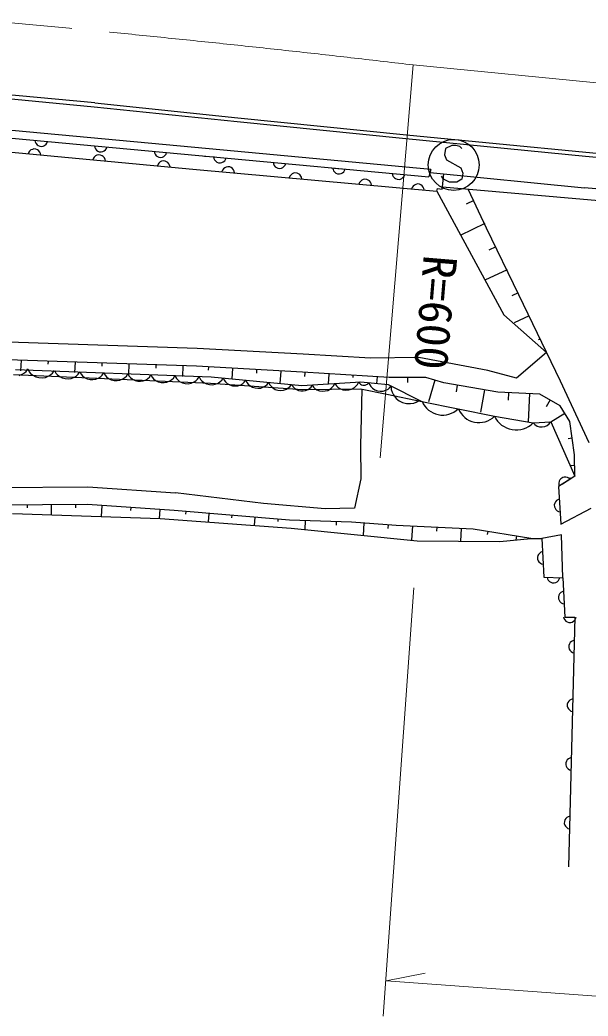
# Model space of a CAD drawing. Units: millimetres, scale not verified. Extents: x 40000 to 680000, y 20000 to 380000.
# Drawn here: x 243970 to 266314, y 235145 to 274298 of the extents above; entities that cross this region are included whole.
import ezdxf
from ezdxf.enums import TextEntityAlignment as Align

# ---------------------------------------------------------------- set-up
doc = ezdxf.new("R2010")
doc.units = ezdxf.units.MM
doc.header["$LTSCALE"] = 1000
doc.linetypes.add('CHAIN', pattern=[18.5, 12, -1.5, 3.5, -1.5])
for name, color, linetype, lineweight in [('M-BGD', 7, 'Continuous', 25), ('M-BGD-EXST', 7, 'Continuous', 25), ('M-BMK', 2, 'CHAIN', 13), ('M-STR-HTXT', 7, 'Continuous', 13)]:
    doc.layers.add(name, color=color, linetype=linetype, lineweight=lineweight)
doc.styles.add('ＭＳ ゴシック', font='')
doc.styles.get('ＭＳ ゴシック').set_extended_font_data('MS Gothic')

msp = doc.modelspace()

# ---------------------------------------------------------------- linework, layer by layer
at = {"layer": 'M-BGD'}
for p, q in [((246910, 271033), (242512, 271449)), ((242750, 271276), (246888, 270885)), ((246910, 271033), (252535, 270452)), ((246888, 270885), (252513, 270304)), ((250848, 269283), (240991, 270193)), ((252513, 270304), (259149, 269638)), ((252535, 270452), (259171, 269787)), ((240898, 269901), (260056, 268130)), ((259171, 269787), (266220, 269099)), ((244559, 269562), (244574, 269501)), ((244574, 269501), (244599, 269448)), ((244599, 269448), (244644, 269394)), ((244644, 269394), (244691, 269359)), ((244943, 269366), (244997, 269411)), ((244997, 269411), (245032, 269458)), ((245032, 269458), (245057, 269516)), ((259149, 269638), (266211, 268948)), ((240728, 269363), (250770, 268437)), ((244316, 269094), (244291, 269036)), ((244351, 269141), (244316, 269094)), ((244405, 269186), (244351, 269141)), ((244458, 269211), (244405, 269186)), ((244519, 269226), (244458, 269211)), ((244599, 269218), (244519, 269226)), ((244657, 269193), (244599, 269218)), ((244704, 269159), (244657, 269193)), ((244691, 269359), (244749, 269334)), ((244749, 269104), (244704, 269159)), ((244749, 269334), (244829, 269326)), ((244774, 269052), (244749, 269104)), ((244789, 268990), (244774, 269052)), ((244829, 269326), (244890, 269341)), ((244890, 269341), (244943, 269366)), ((246901, 269346), (246915, 269284)), ((246915, 269284), (246941, 269232)), ((246941, 269232), (246986, 269177)), ((246999, 268978), (246947, 268953)), ((246986, 269177), (247033, 269143)), ((247061, 268992), (246999, 268978)), ((247033, 269143), (247091, 269117)), ((247141, 268985), (247061, 268992)), ((247091, 269117), (247170, 269110)), ((247198, 268960), (247141, 268985)), ((247170, 269110), (247232, 269124)), ((247232, 269124), (247285, 269150)), ((247285, 269150), (247339, 269195)), ((247339, 269195), (247373, 269242)), ((247373, 269242), (247399, 269300)), ((249243, 269129), (249257, 269068)), ((249257, 269068), (249282, 269015)), ((249282, 269015), (249327, 268961)), ((249626, 268933), (249681, 268978)), ((249681, 268978), (249715, 269025)), ((249715, 269025), (249740, 269083)), ((260134, 268422), (250848, 269283)), ((266220, 269099), (272789, 268493)), ((246858, 268860), (246833, 268802)), ((246892, 268907), (246858, 268860)), ((246947, 268953), (246892, 268907)), ((247245, 268925), (247198, 268960)), ((247291, 268871), (247245, 268925)), ((247316, 268818), (247291, 268871)), ((247330, 268757), (247316, 268818)), ((249327, 268961), (249374, 268926)), ((249374, 268926), (249432, 268901)), ((249400, 268627), (249374, 268569)), ((249434, 268674), (249400, 268627)), ((249432, 268901), (249512, 268894)), ((249488, 268719), (249434, 268674)), ((249541, 268744), (249488, 268719)), ((249512, 268894), (249574, 268908)), ((249602, 268759), (249541, 268744)), ((249574, 268908), (249626, 268933)), ((249682, 268752), (249602, 268759)), ((249740, 268726), (249682, 268752)), ((249787, 268692), (249740, 268726)), ((249832, 268637), (249787, 268692)), ((249858, 268585), (249832, 268637)), ((251229, 268947), (251627, 268910)), ((251584, 268913), (251599, 268851)), ((251599, 268851), (251624, 268799)), ((251624, 268799), (251669, 268744)), ((251669, 268744), (251716, 268710)), ((251716, 268710), (251774, 268685)), ((251774, 268685), (251854, 268677)), ((251854, 268677), (251915, 268692)), ((251915, 268692), (251968, 268717)), ((251968, 268717), (252022, 268762)), ((252022, 268762), (252057, 268809)), ((252057, 268809), (252082, 268867)), ((253926, 268697), (253940, 268635)), ((253940, 268635), (253965, 268582)), ((254364, 268546), (254398, 268593)), ((254398, 268593), (254424, 268651)), ((266211, 268948), (272780, 268343)), ((249872, 268523), (249858, 268585)), ((250770, 268437), (260363, 267569)), ((251941, 268393), (251916, 268336)), ((251976, 268440), (251941, 268393)), ((252030, 268486), (251976, 268440)), ((252082, 268511), (252030, 268486)), ((252144, 268525), (252082, 268511)), ((252224, 268518), (252144, 268525)), ((252282, 268493), (252224, 268518)), ((252329, 268458), (252282, 268493)), ((252374, 268404), (252329, 268458)), ((252399, 268351), (252374, 268404)), ((252414, 268290), (252399, 268351)), ((253965, 268582), (254011, 268528)), ((254011, 268528), (254058, 268494)), ((254058, 268494), (254116, 268468)), ((254116, 268468), (254195, 268461)), ((254195, 268461), (254257, 268475)), ((254257, 268475), (254309, 268500)), ((254309, 268500), (254364, 268546)), ((254619, 268199), (254584, 268152)), ((254673, 268245), (254619, 268199)), ((254725, 268270), (254673, 268245)), ((254787, 268285), (254725, 268270)), ((254867, 268277), (254787, 268285)), ((254925, 268252), (254867, 268277)), ((254972, 268218), (254925, 268252)), ((255017, 268163), (254972, 268218)), ((256207, 268485), (256606, 268448)), ((256267, 268480), (256282, 268419)), ((256282, 268419), (256307, 268366)), ((256307, 268366), (256352, 268312)), ((256352, 268312), (256399, 268277)), ((256399, 268277), (256457, 268252)), ((256457, 268252), (256537, 268244)), ((256537, 268244), (256598, 268259)), ((256598, 268259), (256651, 268284)), ((256651, 268284), (256705, 268329)), ((256705, 268329), (256740, 268376)), ((256740, 268376), (256765, 268434)), ((258609, 268264), (258623, 268202)), ((258623, 268202), (258649, 268150)), ((259081, 268160), (259107, 268218)), ((260134, 268422), (260056, 268130)), ((260101, 268299), (266177, 267704)), ((260594, 267739), (260642, 268246)), ((254584, 268152), (254559, 268094)), ((255042, 268111), (255017, 268163)), ((255057, 268049), (255042, 268111)), ((257329, 267904), (257304, 267846)), ((257364, 267951), (257329, 267904)), ((257418, 267996), (257364, 267951)), ((257470, 268022), (257418, 267996)), ((257532, 268036), (257470, 268022)), ((257612, 268029), (257532, 268036)), ((257670, 268004), (257612, 268029)), ((257717, 267969), (257670, 268004)), ((257762, 267915), (257717, 267969)), ((257787, 267863), (257762, 267915)), ((257802, 267801), (257787, 267863)), ((258649, 268150), (258694, 268095)), ((258694, 268095), (258741, 268061)), ((258741, 268061), (258799, 268035)), ((258799, 268035), (258878, 268028)), ((258878, 268028), (258940, 268042)), ((258940, 268042), (258992, 268068)), ((258992, 268068), (259047, 268113)), ((259047, 268113), (259081, 268160)), ((259487, 267809), (259433, 267764)), ((259540, 267835), (259487, 267809)), ((259601, 267849), (259540, 267835)), ((259681, 267842), (259601, 267849)), ((259739, 267817), (259681, 267842)), ((259786, 267782), (259739, 267817)), ((259399, 267717), (259373, 267659)), ((259433, 267764), (259399, 267717)), ((259831, 267728), (259786, 267782)), ((259857, 267675), (259831, 267728)), ((259871, 267614), (259857, 267675)), ((260363, 267569), (260388, 267677)), ((260363, 267569), (262999, 262712)), ((260388, 267677), (260575, 267641)), ((260575, 267641), (260594, 267739)), ((260594, 267739), (266136, 267256)), ((262323, 266107), (261599, 267644)), ((269683, 267380), (266177, 267704)), ((261824, 267198), (261518, 267051)), ((266136, 267256), (269646, 266932)), ((262258, 266291), (261288, 265827)), ((263584, 263492), (262323, 266107)), ((262691, 265385), (262416, 265253)), ((263125, 264478), (262257, 264063)), ((263559, 263572), (263314, 263454)), ((265228, 260098), (263584, 263492)), ((262999, 262712), (264682, 261224)), ((263993, 262665), (263409, 262386)), ((250943, 261384), (243522, 261638)), ((264426, 261758), (264368, 261730)), ((255115, 261155), (250943, 261384)), ((257755, 261002), (255115, 261155)), ((264682, 261224), (263492, 260218)), ((250912, 260685), (243483, 260938)), ((244013, 260920), (243999, 260511)), ((245075, 260884), (245071, 260761)), ((246136, 260848), (246122, 260436)), ((247197, 260812), (247193, 260687)), ((248259, 260775), (248244, 260360)), ((259656, 261033), (257755, 261002)), ((262374, 260516), (259656, 261033)), ((243796, 260561), (251497, 260273)), ((243940, 260318), (244063, 260372)), ((244063, 260372), (244147, 260427)), ((244147, 260427), (244210, 260484)), ((244210, 260484), (244275, 260580)), ((244275, 260580), (244332, 260472)), ((244332, 260472), (244392, 260405)), ((244392, 260405), (244472, 260338)), ((245189, 260361), (245255, 260420)), ((245255, 260420), (245324, 260522)), ((245324, 260522), (245378, 260419)), ((245378, 260419), (245435, 260355)), ((246194, 260313), (246257, 260370)), ((246257, 260370), (246322, 260466)), ((246322, 260466), (246375, 260369)), ((246375, 260369), (246429, 260310)), ((247210, 260334), (247271, 260426)), ((247271, 260426), (247324, 260329)), ((248159, 260293), (248220, 260386)), ((248220, 260386), (248270, 260294)), ((249320, 260739), (249316, 260614)), ((250381, 260703), (250367, 260285)), ((255077, 260456), (250912, 260685)), ((251385, 260657), (251378, 260535)), ((252332, 260601), (252308, 260194)), ((253279, 260545), (253271, 260412)), ((254226, 260489), (254197, 260008)), ((258486, 260238), (255077, 260456)), ((255172, 260433), (255163, 260282)), ((256119, 260377), (256096, 259992)), ((263492, 260218), (262374, 260516)), ((243715, 260357), (251464, 260021)), ((244472, 260338), (244595, 260268)), ((244595, 260268), (244719, 260240)), ((244719, 260240), (244845, 260233)), ((244845, 260233), (244972, 260247)), ((244972, 260247), (245101, 260303)), ((245101, 260303), (245189, 260361)), ((245435, 260355), (245511, 260291)), ((245511, 260291), (245628, 260224)), ((245628, 260224), (245746, 260198)), ((245746, 260198), (245866, 260191)), ((245866, 260191), (245987, 260204)), ((245987, 260204), (246110, 260258)), ((246110, 260258), (246194, 260313)), ((246429, 260310), (246503, 260249)), ((246503, 260249), (246614, 260188)), ((246614, 260188), (246727, 260164)), ((246727, 260164), (246841, 260159)), ((246841, 260159), (246956, 260173)), ((246956, 260173), (247072, 260225)), ((247072, 260225), (247151, 260279)), ((247151, 260279), (247210, 260334)), ((247324, 260329), (247378, 260269)), ((247378, 260269), (247452, 260209)), ((247452, 260209), (247563, 260148)), ((247563, 260148), (247676, 260124)), ((247676, 260124), (247790, 260119)), ((247790, 260119), (247905, 260133)), ((247905, 260133), (248021, 260185)), ((248021, 260185), (248100, 260239)), ((248100, 260239), (248159, 260293)), ((248270, 260294), (248322, 260238)), ((248322, 260238), (248391, 260181)), ((248391, 260181), (248497, 260122)), ((248497, 260122), (248604, 260100)), ((248604, 260100), (248712, 260095)), ((248712, 260095), (248821, 260108)), ((248821, 260108), (248931, 260158)), ((248931, 260158), (249005, 260209)), ((249005, 260209), (249061, 260260)), ((249061, 260260), (249119, 260348)), ((249119, 260348), (249172, 260251)), ((249172, 260251), (249227, 260191)), ((249227, 260191), (249300, 260131)), ((249300, 260131), (249412, 260069)), ((249412, 260069), (249525, 260046)), ((249525, 260046), (249639, 260041)), ((249639, 260041), (249753, 260055)), ((249753, 260055), (249870, 260107)), ((249870, 260107), (249948, 260161)), ((249948, 260161), (250007, 260215)), ((250007, 260215), (250068, 260308)), ((250068, 260308), (250121, 260210)), ((250121, 260210), (250176, 260151)), ((250176, 260151), (250249, 260091)), ((250249, 260091), (250361, 260029)), ((250361, 260029), (250474, 260005)), ((250474, 260005), (250588, 260001)), ((250588, 260001), (250703, 260015)), ((250703, 260015), (250819, 260067)), ((250819, 260067), (250897, 260121)), ((250897, 260121), (250957, 260175)), ((250957, 260175), (251017, 260268)), ((251017, 260268), (251070, 260170)), ((251070, 260170), (251125, 260111)), ((251125, 260111), (251198, 260051)), ((251198, 260051), (251310, 259989)), ((251310, 259989), (251423, 259965)), ((251464, 260021), (255084, 259768)), ((251497, 260273), (255057, 259924)), ((251537, 259960), (251652, 259975)), ((251652, 259975), (251768, 260027)), ((251768, 260027), (251846, 260080)), ((251846, 260080), (251906, 260135)), ((251906, 260135), (251967, 260228)), ((251959, 260228), (252004, 260133)), ((252004, 260133), (252052, 260074)), ((252052, 260074), (252119, 260013)), ((252119, 260013), (252221, 259949)), ((252656, 259960), (252733, 260007)), ((252733, 260007), (252792, 260056)), ((252792, 260056), (252854, 260140)), ((252854, 260140), (252899, 260045)), ((252899, 260045), (252948, 259986)), ((252948, 259986), (253014, 259925)), ((253688, 259968), (253750, 260052)), ((253750, 260052), (253795, 259957)), ((255057, 259924), (257381, 260076)), ((256304, 259915), (256352, 260008)), ((256352, 260008), (256415, 259917)), ((257066, 260322), (257061, 260241)), ((257249, 259972), (257300, 260070)), ((257287, 260070), (257309, 260028)), ((257309, 260028), (257332, 260003)), ((257332, 260003), (257362, 259977)), ((257362, 259977), (257409, 259950)), ((257381, 260076), (258453, 259970)), ((257602, 259963), (257635, 259985)), ((257635, 259985), (257660, 260007)), ((257660, 260007), (257687, 260046)), ((257684, 260046), (257724, 259949)), ((258013, 260266), (257998, 260010)), ((259938, 260238), (258486, 260238)), ((259212, 260238), (259212, 260043)), ((260635, 260037), (259938, 260238)), ((260286, 260137), (260039, 259281)), ((262768, 259664), (260635, 260037)), ((266361, 257676), (265228, 260098)), ((251423, 259965), (251537, 259960)), ((252221, 259949), (252326, 259920)), ((252326, 259920), (252434, 259910)), ((252434, 259910), (252543, 259917)), ((252543, 259917), (252656, 259960)), ((253014, 259925), (253116, 259861)), ((253116, 259861), (253222, 259833)), ((253222, 259833), (253330, 259822)), ((253330, 259822), (253439, 259829)), ((253439, 259829), (253552, 259873)), ((253552, 259873), (253629, 259919)), ((253629, 259919), (253688, 259968)), ((253795, 259957), (253844, 259898)), ((253844, 259898), (253910, 259837)), ((253910, 259837), (254012, 259773)), ((254012, 259773), (254118, 259745)), ((254118, 259745), (254225, 259734)), ((254225, 259734), (254335, 259741)), ((254335, 259741), (254447, 259785)), ((254447, 259785), (254524, 259831)), ((254524, 259831), (254583, 259880)), ((254583, 259880), (254646, 259964)), ((254667, 259962), (254713, 259881)), ((254713, 259881), (254761, 259833)), ((254761, 259833), (254824, 259784)), ((254824, 259784), (254919, 259734)), ((254919, 259734), (255015, 259716)), ((255015, 259716), (255111, 259715)), ((255084, 259768), (257365, 259794)), ((255111, 259715), (255207, 259729)), ((255207, 259729), (255304, 259776)), ((255304, 259776), (255369, 259823)), ((255369, 259823), (255417, 259870)), ((255417, 259870), (255467, 259949)), ((255454, 259950), (255513, 259863)), ((255513, 259863), (255571, 259813)), ((255571, 259813), (255646, 259764)), ((255646, 259764), (255757, 259717)), ((255757, 259717), (255866, 259706)), ((255866, 259706), (255974, 259713)), ((255974, 259713), (256081, 259738)), ((256081, 259738), (256185, 259799)), ((256185, 259799), (256253, 259858)), ((256253, 259858), (256304, 259915)), ((256415, 259917), (256475, 259864)), ((256475, 259864), (256555, 259812)), ((256555, 259812), (256672, 259763)), ((256672, 259763), (256787, 259751)), ((256787, 259751), (256901, 259759)), ((256901, 259759), (257014, 259785)), ((257014, 259785), (257124, 259849)), ((257124, 259849), (257196, 259911)), ((257196, 259911), (257249, 259972)), ((257365, 259794), (258396, 259589)), ((257411, 259789), (257365, 257564)), ((257409, 259950), (257456, 259939)), ((257456, 259939), (257504, 259936)), ((257504, 259936), (257552, 259942)), ((257552, 259942), (257602, 259963)), ((257724, 259949), (257769, 259888)), ((257769, 259888), (257832, 259824)), ((257832, 259824), (257931, 259754)), ((257931, 259754), (258035, 259720)), ((258035, 259720), (258142, 259704)), ((258142, 259704), (258251, 259706)), ((258251, 259706), (258366, 259744)), ((258366, 259744), (258445, 259786)), ((258396, 259589), (259780, 259302)), ((258445, 259786), (258507, 259832)), ((258453, 259970), (259780, 259302)), ((258507, 259832), (258574, 259913)), ((258565, 259914), (258575, 259769)), ((258575, 259769), (258609, 259668)), ((258609, 259668), (258664, 259556)), ((261168, 259943), (261123, 259686)), ((262235, 259757), (262080, 258875)), ((264416, 259590), (262768, 259664)), ((263180, 259645), (263167, 259351)), ((264004, 259609), (263955, 258502)), ((265218, 259133), (264416, 259590)), ((258664, 259556), (258764, 259422)), ((258764, 259422), (258887, 259332)), ((258887, 259332), (259021, 259264)), ((259021, 259264), (259166, 259219)), ((259166, 259219), (259334, 259219)), ((259334, 259219), (259457, 259241)), ((259457, 259241), (259558, 259274)), ((259558, 259274), (259681, 259352)), ((259780, 259302), (262627, 258719)), ((264817, 259362), (264665, 259095)), ((265405, 258824), (264849, 258487)), ((265592, 258515), (265218, 259133)), ((262627, 258719), (264152, 258463)), ((264152, 258463), (264843, 258500)), ((264843, 258500), (265793, 256360)), ((265785, 257198), (265592, 258515)), ((265689, 257856), (265531, 257833)), ((257365, 257564), (257379, 256257)), ((265793, 256360), (265785, 257198)), ((265789, 256779), (265608, 256777)), ((257379, 256257), (257122, 255104)), ((265793, 256360), (265148, 255955)), ((265640, 256264), (265148, 255955)), ((265182, 256165), (265166, 256096)), ((265166, 256096), (265167, 256038)), ((265208, 256217), (265182, 256165)), ((265248, 256266), (265208, 256217)), ((265316, 256308), (265248, 256266)), ((265640, 256264), (265301, 256051)), ((265377, 256323), (265316, 256308)), ((265436, 256324), (265377, 256323)), ((265505, 256309), (265436, 256324)), ((265557, 256282), (265505, 256309)), ((265605, 256242), (265557, 256282)), ((265601, 256296), (265640, 256264)), ((240927, 255904), (246647, 255952)), ((246647, 255952), (250083, 255716)), ((253554, 255296), (250083, 255716)), ((265148, 255955), (265244, 254477)), ((265167, 256038), (265182, 255976)), ((255978, 255082), (253554, 255296)), ((265000, 255303), (264984, 255242)), ((265026, 255355), (265000, 255303)), ((265073, 255408), (265026, 255355)), ((265121, 255441), (265073, 255408)), ((265180, 255465), (265121, 255441)), ((246626, 255251), (240923, 255204)), ((243674, 254900), (249484, 254707)), ((244249, 255232), (244250, 255126)), ((245200, 255240), (245203, 254849)), ((246150, 255247), (246151, 255118)), ((250035, 255017), (246626, 255251)), ((247194, 255212), (247164, 254784)), ((248330, 255134), (248322, 255018)), ((249467, 255056), (249443, 254708)), ((254570, 254638), (250035, 255017)), ((250489, 254979), (250480, 254876)), ((251396, 254903), (251367, 254566)), ((257122, 255104), (255978, 255082)), ((264984, 255242), (264989, 255162)), ((264989, 255162), (265013, 255104)), ((265013, 255104), (265046, 255056)), ((265046, 255056), (265099, 255009)), ((265099, 255009), (265151, 254982)), ((265151, 254982), (265212, 254966)), ((265244, 254477), (266429, 255108)), ((249484, 254707), (254636, 254321)), ((252303, 254827), (252294, 254729)), ((253210, 254752), (253183, 254430)), ((254117, 254676), (254109, 254582)), ((257016, 254554), (254570, 254638)), ((255182, 254617), (255170, 254268)), ((256405, 254575), (256400, 254446)), ((258769, 254427), (257016, 254554)), ((257494, 254526), (257466, 254039)), ((254636, 254321), (259589, 253827)), ((258451, 254472), (258441, 254313)), ((261798, 254280), (258769, 254427)), ((259407, 254417), (259374, 253849)), ((260363, 254362), (260354, 254200)), ((261320, 254308), (261291, 253815)), ((264065, 253914), (261798, 254280)), ((262365, 254189), (262346, 254075)), ((259589, 253827), (262841, 253804)), ((262841, 253804), (264065, 253914)), ((263499, 254006), (263475, 253861)), ((264065, 253914), (264488, 253911)), ((265272, 254059), (264488, 253911)), ((264488, 253911), (264579, 252393)), ((264488, 253911), (264579, 252393)), ((265325, 252371), (265272, 254059)), ((264412, 253345), (264365, 253292)), ((264460, 253378), (264412, 253345)), ((264519, 253402), (264460, 253378)), ((264338, 253241), (264322, 253179)), ((264322, 253179), (264326, 253100)), ((264326, 253100), (264350, 253041)), ((264365, 253292), (264338, 253241)), ((264350, 253041), (264383, 252993)), ((264383, 252993), (264436, 252946)), ((264436, 252946), (264487, 252919)), ((264487, 252919), (264548, 252903)), ((264579, 252393), (265325, 252371)), ((264579, 252393), (265325, 252371)), ((264702, 252389), (264720, 252329)), ((264720, 252329), (264749, 252278)), ((264749, 252278), (264797, 252226)), ((264797, 252226), (264846, 252195)), ((264846, 252195), (264906, 252173)), ((264906, 252173), (264986, 252171)), ((264986, 252171), (265046, 252189)), ((265046, 252189), (265097, 252217)), ((265097, 252217), (265148, 252266)), ((265148, 252266), (265180, 252315)), ((265180, 252315), (265202, 252374)), ((265325, 252371), (265395, 250825)), ((265325, 252371), (265395, 250825)), ((265241, 251793), (265193, 251741)), ((265289, 251825), (265241, 251793)), ((265348, 251848), (265289, 251825)), ((265165, 251689), (265148, 251628)), ((265148, 251628), (265152, 251548)), ((265152, 251548), (265174, 251489)), ((265193, 251741), (265165, 251689)), ((265174, 251489), (265207, 251441)), ((265207, 251441), (265259, 251393)), ((265259, 251393), (265310, 251365)), ((265310, 251365), (265371, 251348)), ((265344, 250826), (265364, 250765)), ((265364, 250765), (265393, 250715)), ((265393, 250715), (265442, 250665)), ((265395, 250825), (265794, 250821)), ((265395, 250825), (265794, 250821)), ((265442, 250665), (265492, 250634)), ((265492, 250634), (265552, 250613)), ((265794, 250821), (265544, 241011)), ((265552, 250613), (265632, 250612)), ((265632, 250612), (265692, 250632)), ((265692, 250632), (265742, 250661)), ((265742, 250661), (265793, 250711)), ((265793, 250711), (265823, 250760)), ((265823, 250760), (265844, 250820)), ((265608, 249822), (265577, 249772)), ((265659, 249870), (265608, 249822)), ((265710, 249899), (265659, 249870)), ((265771, 249918), (265710, 249899)), ((265555, 249713), (265553, 249633)), ((265553, 249633), (265572, 249572)), ((265577, 249772), (265555, 249713)), ((265572, 249572), (265601, 249522)), ((265601, 249522), (265649, 249470)), ((265649, 249470), (265699, 249439)), ((265699, 249439), (265758, 249418)), ((265518, 247466), (265497, 247407)), ((265550, 247516), (265518, 247466)), ((265601, 247564), (265550, 247516)), ((265652, 247593), (265601, 247564)), ((265712, 247612), (265652, 247593)), ((265497, 247407), (265495, 247327)), ((265495, 247327), (265513, 247266)), ((265513, 247266), (265542, 247216)), ((265542, 247216), (265591, 247164)), ((265591, 247164), (265640, 247133)), ((265640, 247133), (265699, 247112)), ((265438, 245101), (265436, 245021)), ((265460, 245160), (265438, 245101)), ((265491, 245210), (265460, 245160)), ((265542, 245258), (265491, 245210)), ((265593, 245287), (265542, 245258)), ((265654, 245306), (265593, 245287)), ((265436, 245021), (265455, 244961)), ((265455, 244961), (265483, 244910)), ((265483, 244910), (265532, 244859)), ((265532, 244859), (265581, 244827)), ((265581, 244827), (265641, 244806)), ((265380, 242795), (265378, 242715)), ((265401, 242854), (265380, 242795)), ((265432, 242904), (265401, 242854)), ((265484, 242952), (265432, 242904)), ((265534, 242981), (265484, 242952)), ((265595, 243000), (265534, 242981)), ((265378, 242715), (265396, 242655)), ((265396, 242655), (265425, 242604)), ((265425, 242604), (265474, 242553)), ((265474, 242553), (265523, 242521)), ((265523, 242521), (265582, 242500))]:
    msp.add_line(p, q, dxfattribs=at)
for centre, radius, start, end in [((260595, 259639), 874, 202.2842, 314.574), ((262020, 259345), 874, 202.2841, 314.5774), ((263483, 259133), 948, 205.7499, 315.1494), ((264483, 258714), 416, 216.9364, 329.2331)]:
    msp.add_arc(centre, radius, start, end, dxfattribs=at)
at = {"layer": 'M-BGD-EXST'}
for p, q in [((260709, 269239), (260669, 268999)), ((260669, 268999), (260749, 268799)), ((260949, 269359), (260709, 269239)), ((261109, 269359), (260949, 269359)), ((261269, 269319), (261109, 269359)), ((261349, 269239), (261269, 269319)), ((260749, 268799), (261309, 268479)), ((261309, 268479), (261389, 268279)), ((261389, 268279), (261349, 268039)), ((260629, 268039), (260549, 268159)), ((260869, 267919), (260629, 268039)), ((261149, 267919), (260869, 267919)), ((261349, 268039), (261149, 267919))]:
    msp.add_line(p, q, dxfattribs=at)
msp.add_circle((261029, 268599), 1000, dxfattribs=at)
at = {"layer": 'M-BMK'}
msp.add_line((259429, 272529), (274080, 271089), dxfattribs=at)
msp.add_arc((189398, -320329), 596980, 83.26315, 90.36328, dxfattribs=at)
at = {"layer": 'M-STR-HTXT'}
for p, q in [((258135, 257082), (259429, 272529)), ((259461, 251972), (258251, 235145)), ((258376, 236524), (259902, 236835)), ((270852, 235624), (258376, 236524))]:
    msp.add_line(p, q, dxfattribs=at)

# ---------------------------------------------------------------- texts
at = {"layer": 'M-STR-HTXT', "style": 'ＭＳ ゴシック'}
msp.add_text('R=600', height=1320, rotation=265.213, dxfattribs=at).set_placement((259460, 265123), align=Align.BOTTOM_LEFT)

doc.saveas('drawing.dxf')
